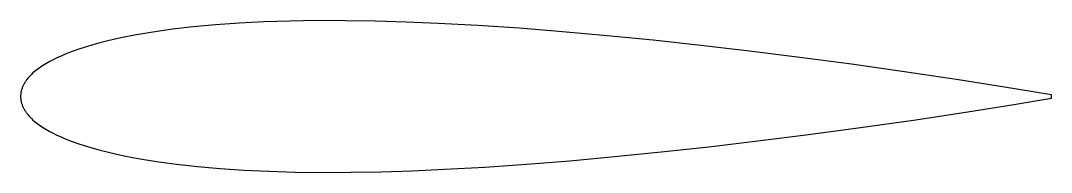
# Model space of a CAD drawing. Extents: x 0 to 154, y -11 to 11.
import ezdxf

# ---------------------------------------------------------------- set-up
doc = ezdxf.new("R2010")
doc.units = 0
doc.header["$MEASUREMENT"] = 0
doc.layers.add('DEFAULT', color=18, linetype='CONTINUOUS')

msp = doc.modelspace()

# ---------------------------------------------------------------- linework, layer by layer
at = {"layer": 'DEFAULT'}
msp.add_line((154, -0.24), (154, 0.24), dxfattribs=at)
msp.add_lwpolyline([(154, 0.24), (147.02, 1.41), (140.14, 2.49), (132.06, 3.7), (124.15, 4.82), (116.44, 5.84), (108.92, 6.78), (101.61, 7.63), (94.51, 8.39), (87.62, 9.07), (80.96, 9.67), (74.52, 10.17), (68.32, 10.59), (62.36, 10.91), (57.58, 11.11), (52.97, 11.24), (48.54, 11.31), (44.29, 11.32), (40.22, 11.25), (36.33, 11.13), (32.63, 10.94), (29.12, 10.7), (25.8, 10.39), (22.68, 10.03), (19.75, 9.62), (17.01, 9.15), (14.97, 8.74), (13.05, 8.31), (11.27, 7.85), (10.01, 7.48), (8.83, 7.1), (7.72, 6.71), (6.68, 6.31), (6.04, 6.03), (5.42, 5.75), (4.84, 5.47), (4.28, 5.18), (3.77, 4.88), (3.52, 4.74), (3.28, 4.58), (3.05, 4.43), (2.83, 4.28), (2.62, 4.13), (2.41, 3.97), (2.22, 3.82), (2.03, 3.66), (1.85, 3.51), (1.68, 3.35), (1.51, 3.19), (1.36, 3.03), (1.21, 2.87), (1.07, 2.71), (0.94, 2.54), (0.88, 2.46), (0.82, 2.38), (0.77, 2.3), (0.71, 2.21), (0.66, 2.13), (0.6, 2.05), (0.56, 1.97), (0.51, 1.88), (0.46, 1.8), (0.42, 1.72), (0.38, 1.63), (0.34, 1.55), (0.3, 1.46), (0.27, 1.38), (0.24, 1.29), (0.21, 1.21), (0.18, 1.12), (0.15, 1.04), (0.13, 0.95), (0.1, 0.87), (0.09, 0.78), (0.07, 0.7), (0.05, 0.61), (0.04, 0.52), (0.03, 0.44), (0.02, 0.35), (0.01, 0.26), (0, 0.17), (0, 0.09), (0, 0), (0, -0.09), (0, -0.17), (0.01, -0.26), (0.02, -0.35), (0.03, -0.44), (0.04, -0.52), (0.05, -0.61), (0.07, -0.7), (0.09, -0.78), (0.1, -0.87), (0.13, -0.95), (0.15, -1.04), (0.18, -1.12), (0.21, -1.21), (0.24, -1.29), (0.27, -1.38), (0.3, -1.46), (0.34, -1.55), (0.38, -1.63), (0.42, -1.72), (0.46, -1.8), (0.51, -1.88), (0.56, -1.97), (0.6, -2.05), (0.66, -2.13), (0.71, -2.21), (0.77, -2.3), (0.82, -2.38), (0.88, -2.46), (0.94, -2.54), (1.07, -2.71), (1.21, -2.87), (1.36, -3.03), (1.51, -3.19), (1.68, -3.35), (1.85, -3.51), (2.03, -3.66), (2.22, -3.82), (2.41, -3.97), (2.62, -4.13), (2.83, -4.28), (3.05, -4.43), (3.28, -4.58), (3.52, -4.74), (3.77, -4.88), (4.28, -5.18), (4.84, -5.47), (5.42, -5.75), (6.04, -6.03), (6.68, -6.31), (7.72, -6.71), (8.83, -7.1), (10.01, -7.48), (11.7, -7.96), (13.52, -8.42), (15.47, -8.85), (17.54, -9.25), (20.32, -9.7), (23.29, -10.11), (26.45, -10.46), (29.81, -10.75), (33.36, -10.99), (37.09, -11.16), (41.02, -11.27), (45.12, -11.32), (49.41, -11.3), (53.88, -11.22), (58.52, -11.08), (63.33, -10.86), (69.34, -10.53), (75.58, -10.1), (82.05, -9.58), (88.75, -8.97), (95.68, -8.27), (102.81, -7.49), (110.16, -6.63), (117.71, -5.68), (125.46, -4.64), (133.39, -3.51), (141.51, -2.28), (148.4, -1.18), (154, -0.24)], dxfattribs=at)

doc.saveas('drawing.dxf')
